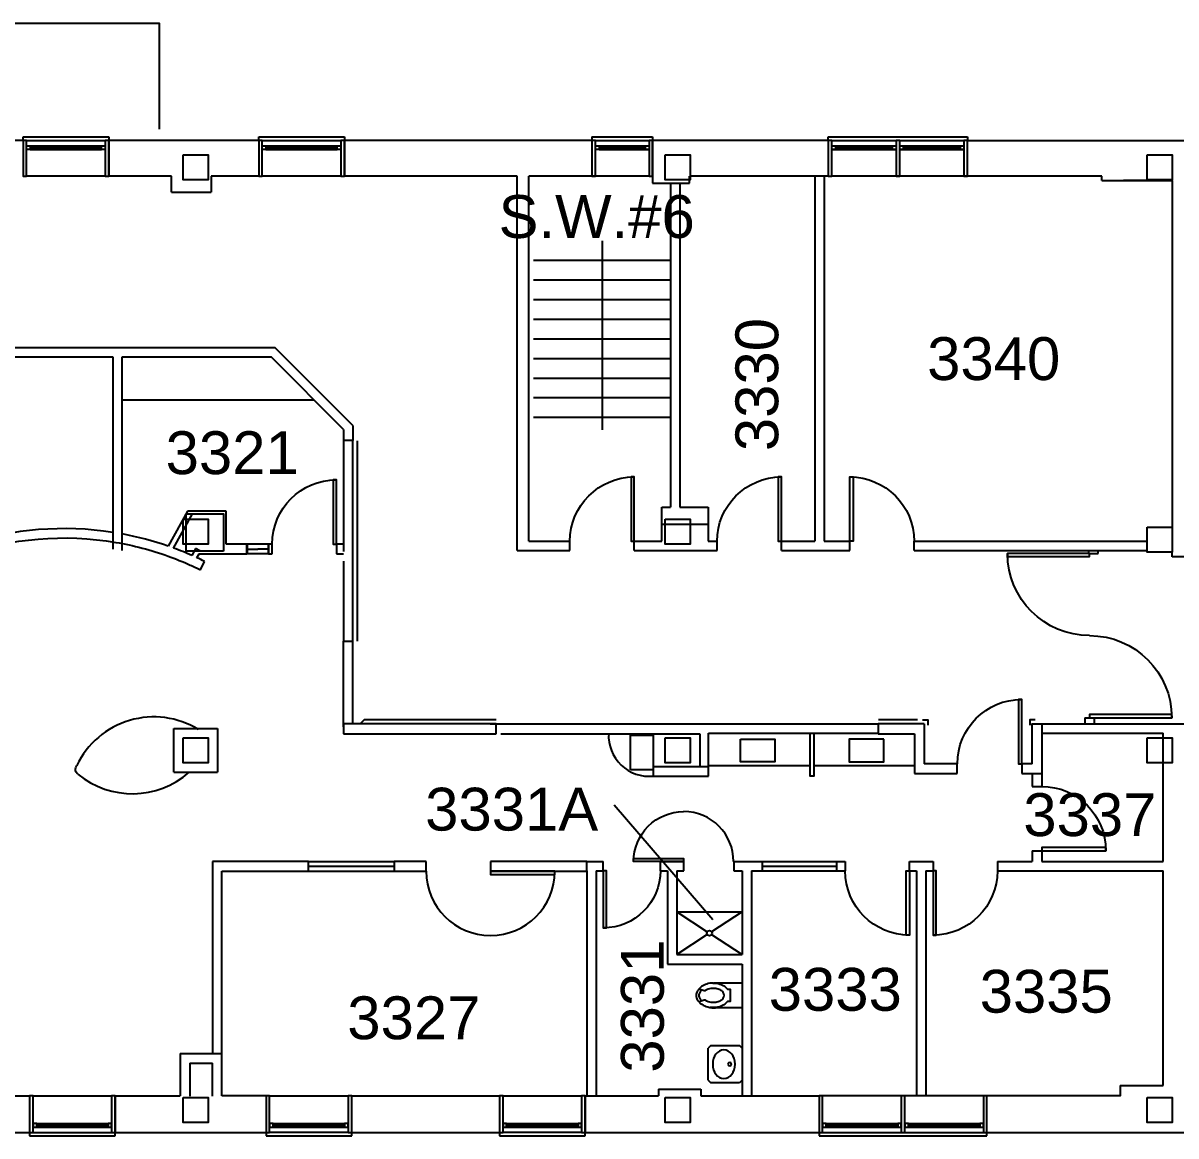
# Model space of a CAD drawing. Header units: inches. Extents: x -1169 to 5569, y -44 to 4300.
# Drawn here: x 4039 to 4685, y 1780 to 2403 of the extents above; entities that cross this region are included whole.
import ezdxf

# ---------------------------------------------------------------- set-up
doc = ezdxf.new("R2010")
doc.units = ezdxf.units.IN
doc.header["$LTSCALE"] = 96
doc.header["$MEASUREMENT"] = 0
doc.layers.get('0').update_dxf_attribs({"linetype": 'CONTINUOUS'})
for name, color, linetype in [('A-ANNO-ROOM', 4, 'CONTINUOUS'), ('A-DOOR', 2, 'CONTINUOUS'), ('A-FLOR-CASE', 3, 'CONTINUOUS'), ('A-FLOR-PFIX', 2, 'CONTINUOUS'), ('A-FLOR-STRS', 2, 'CONTINUOUS'), ('A-GLAZ', 2, 'CONTINUOUS'), ('A-GLAZ-SILL', 1, 'CONTINUOUS'), ('A-ROOF-LEVL-THIN', 1, 'CONTINUOUS'), ('A-WALL-FULL', 6, 'CONTINUOUS')]:
    doc.layers.add(name, color=color, linetype=linetype)
doc.styles.add('Arial', font='arial.ttf')

# ---------------------------------------------------------------- blocks, each defined once
blk = doc.blocks.new('P2477016')
for p, q in [((-3.603083, -23.831759), (-3.603083, -23.831759)), ((-2.504894, -21.068753), (-2.504894, -21.068753))]:
    blk.add_line(p, q)
for points in [[(-6.93083, -16.399601, -0.022673), (-7, -14.875), (-7, 0), (-3.020761, 0), (0, 0), (3.020761, 0), (7, 0), (7, -14.875)], [(-6.937926, -16.211212, -0.074934), (-6.387938, -12.562014, -0.085426), (-4.920528, -9.670474, -0.066386), (-3.550098, -8.264603), (-3.550098, -6.711212), (3.449902, -6.711212), (3.449902, -8.264603, -0.066386), (4.820333, -9.670474, -0.085426), (6.287743, -12.562014, -0.111314), (6.709134, -17.991061)], [(3.991504, -23.722377, -0.562484), (3.158962, -23.529526), (2.424162, -21.300368, -0.238976), (2.492058, -20.853364, 0.08035), (3.421006, -18.976205, 0.074934), (3.837731, -16.211212, 0.074934), (3.421006, -13.446218, 0.085426), (2.414145, -11.462194, 0.066386), (1.597345, -10.624271, 0.330534), (-1.69754, -10.624271, 0.066386), (-2.51434, -11.462194, 0.085426), (-3.521201, -13.446218, 0.074934), (-3.937926, -16.211212, 0.074934), (-3.521201, -18.976205, 0.08035), (-2.592253, -20.853364, -0.238976), (-2.524357, -21.300368), (-3.250575, -23.503493, -0.549653), (-4.069149, -23.710095)], [(0, -25.75, 0.143932), (2.498761, -25.015482, 0.107177), (4.949747, -22.564786, 0.077997), (6.431696, -19.212481, 0.065232), (7, -14.875)], [(-4.023967, -23.748064, 0.06085), (-2.498761, -25.015482, 0.143932), (0, -25.75)], [(-2.976493, -22.67201, 0.063273), (-1.687041, -23.754089, 0.143932), (0, -24.25)], [(0, -24.25, 0.143932), (1.687041, -23.754089, 0.059203), (2.902316, -22.750942)]]:
    blk.add_lwpolyline(points, format="xyb")
for centre, radius, start, end in [((5.443363, -16.211212), 12.38129, 180, 197.141641), ((2.746106, -17.043143), 9.558648, 197.141641, 216.672481), ((1.035634, -18.316811), 7.426057, 216.672481, 226.574161)]:
    blk.add_arc(centre, radius, start, end)
blk = doc.blocks.new('*U218')
at = {"lineweight": -2}
blk.add_lwpolyline([(0.03125, 5.5), (0.03125, 7.25), (-35.96875, 7.25), (-35.96875, 5.5)], close=True, dxfattribs=at)
blk.add_arc((0.03125, 5.5), 36, 0, 180, dxfattribs=at)
blk = doc.blocks.new('*U191')
at = {"lineweight": -2}
for p, q in [((107.56, 0), (5.5, 0)), ((107.56, -5.25), (107.56, 0)), ((0, -5.25), (107.56, -5.25))]:
    blk.add_line(p, q, dxfattribs=at)
blk = doc.blocks.new('*U193')
at = {"lineweight": -2}
for p, q in [((108.44, 0), (0, 0)), ((0, -5.25), (107.55, -5.25))]:
    blk.add_line(p, q, dxfattribs=at)
blk = doc.blocks.new('*U198')
at = {"lineweight": -2}
for p, q in [((0, 5.5), (0, 0)), ((85.52, 5.5), (0, 5.5)), ((0, 0), (85.52, 0)), ((85.52, 0), (85.52, 5.5))]:
    blk.add_line(p, q, dxfattribs=at)
blk = doc.blocks.new('*U199')
at = {"lineweight": -2}
for p, q in [((5.96875, 5.5), (-5.5, 5.5)), ((0, 0), (5.96875, 0)), ((5.96875, 0), (5.96875, 5.5)), ((42.03125, 5.5), (42.03125, 0)), ((66, 5.5), (42.03125, 5.5)), ((42.03125, 0), (60.5, 0))]:
    blk.add_line(p, q, dxfattribs=at)
blk = doc.blocks.new('*U200')
at = {"lineweight": -2}
for p, q in [((0, 0), (13.14, 0)), ((13.14, 5.5), (1.5, 5.5)), ((13.14, 0), (13.14, 5.5)), ((25.14, 5.5), (25.14, 0)), ((27.19, 5.5), (25.14, 5.5)), ((25.14, 0), (27.19, 0)), ((27.19, 0), (27.19, 5.5)), ((63.25, 5.5), (63.25, 0)), ((67.25, 5.5), (63.25, 5.5)), ((63.25, 0), (67.25, 0))]:
    blk.add_line(p, q, dxfattribs=at)
blk = doc.blocks.new('*U201')
at = {"lineweight": -2}
for p, q in [((0, 0), (0, -5.5)), ((25.76, 0), (0, 0)), ((0, -5.5), (20.26, -5.5))]:
    blk.add_line(p, q, dxfattribs=at)
blk = doc.blocks.new('*U202')
at = {"lineweight": -2}
for p, q in [((48.51, 0), (-5.25, 0)), ((48.51, -5.5), (48.51, 0)), ((96.51, 0), (96.51, -5.5)), ((114.51, 0), (96.51, 0)), ((114.51, -5.5), (114.51, 0)), ((150.58, 0), (150.58, -5.5)), ((204.55, 0), (150.58, 0)), ((204.55, -5.5), (204.55, 0)), ((0, -5.5), (48.51, -5.5)), ((96.51, -5.5), (114.51, -5.5)), ((150.58, -5.5), (204.55, -5.5))]:
    blk.add_line(p, q, dxfattribs=at)
blk = doc.blocks.new('*U208')
at = {"lineweight": -2}
for p, q in [((21.92, 0), (0, 0)), ((0, -3.12), (22.41, -3.12))]:
    blk.add_line(p, q, dxfattribs=at)
blk = doc.blocks.new('*U242')
at = {"lineweight": -2}
for p, q in [((4.81, 3.12), (2.15, 3.12)), ((6.58, 3.12), (4.81, 3.12)), ((6.58, 0), (6.58, 3.12)), ((2.39, 0), (4.81, 0)), ((6.52, 0), (6.58, 0))]:
    blk.add_line(p, q, dxfattribs=at)
blk = doc.blocks.new('*U243')
at = {"lineweight": -2}
for p, q in [((0, 0), (0, -5.25)), ((64.75, 0), (0, 0)), ((112.29, 0), (64.75, 0)), ((112.29, -5.25), (112.29, 0)), ((0, -5.25), (62, -5.25)), ((67.5, -5.25), (112.29, -5.25))]:
    blk.add_line(p, q, dxfattribs=at)
blk = doc.blocks.new('*U245')
at = {"lineweight": -2}
for p, q in [((19.6, 1.5), (-1.4, 1.5)), ((2.6, 0), (21.1, 0))]:
    blk.add_line(p, q, dxfattribs=at)
blk = doc.blocks.new('*U246')
at = {"lineweight": -2}
for p, q in [((-0.99, 0), (20.69, 0)), ((17.94, 1.5), (0.51, 1.5))]:
    blk.add_line(p, q, dxfattribs=at)
blk = doc.blocks.new('*U249')
at = {"lineweight": -2}
for p, q in [((12.75, 1.5), (-0.99, 1.5)), ((-0.99, 0), (11.93, 0))]:
    blk.add_line(p, q, dxfattribs=at)
blk = doc.blocks.new('*U252')
at = {"lineweight": -2}
for p, q in [((141.3, 69.82), (137.13, 73.01)), ((0, 5.25), (0, 0))]:
    blk.add_line(p, q, dxfattribs=at)
at = {"lineweight": -2, "extrusion": (0, 0, -1)}
for start, end in [(217.40672, 219.55561), (219.55561, 224.479), (224.479, 253.38885), (253.38885, 263.47654), (267.91899, 270), (263.47654, 267.91899)]:
    blk.add_arc((0, 177.88), 172.63, start, end, dxfattribs=at)
at = {"lineweight": -2}
for start, end in [(321.01254, 322.59328), (319.32496, 320.00311), (287.42962, 314.27151), (277.09359, 285.71398), (270, 271.52095), (272.53037, 276.07445)]:
    blk.add_arc((0, 177.88), 177.88, start, end, dxfattribs=at)
blk = doc.blocks.new('*U268')
at = {"lineweight": -2}
for p, q in [((0, 5.5, -20), (12, 5.5, -20)), ((0, 0, -20), (12, 0, -20)), ((0.03125, 2.75, -20), (6, 2.75, -20)), ((11.96875, 2.75, -20), (6, 2.75, -20))]:
    blk.add_line(p, q, dxfattribs=at)
at = {"lineweight": -2, "elevation": -20}
for points in [[(0.03125, 0), (0, 0), (0, 5.5), (0.03125, 5.5)], [(11.96875, 0), (12, 0), (12, 5.5), (11.96875, 5.5)]]:
    blk.add_lwpolyline(points, close=True, dxfattribs=at)
blk = doc.blocks.new('ELLIPSE')
blk.add_circle((0.5, 0.5), 0.5)
blk = doc.blocks.new('I_PLUMB_LAV_RECT-3D_P')
for p, q in [((-9, 0), (-10.5, -1.5)), ((9, 0), (-9, 0)), ((9, 0), (10.5, -1.5)), ((-10.5, -1.5), (-10.5, -17.5)), ((10.5, -17.5), (10.5, -1.5)), ((-9, -19), (-10.5, -17.5)), ((-9, -19), (9, -19)), ((10.5, -17.5), (9, -19))]:
    blk.add_line(p, q)
blk.add_circle((0.01, -7), 1)
at = {"xscale": 12.5, "yscale": 16, "zscale": 12.5, "rotation": 270}
blk.add_blockref('ELLIPSE', (-8, -4), dxfattribs=at)
blk = doc.blocks.new('COL-EHMANN')
blk.add_lwpolyline([(-7, 7), (7, 7), (7, -7), (-7, -7)], close=True)
blk = doc.blocks.new('*U121')
for p, q in [((0, 0), (0, 0)), ((36, 0), (36, 0))]:
    blk.add_line(p, q)
blk.add_lwpolyline([(0, 0), (0, 36), (1.75, 36), (1.75, 0)], close=True)
blk.add_arc((0, 0), 36, 0, 90)
blk = doc.blocks.new('*U122')
for p, q in [((0, 0), (0, 0)), ((46, 0), (46, 0))]:
    blk.add_line(p, q)
blk.add_lwpolyline([(0, 0), (0, 46), (1.75, 46), (1.75, 0)], close=True)
blk.add_arc((0, 0), 46, 0, 90)
blk = doc.blocks.new('*U123')
for p, q in [((0, 0), (0, 0)), ((-46, 0), (-46, 0))]:
    blk.add_line(p, q)
blk.add_lwpolyline([(0, 0), (0, -46), (-1.75, -46), (-1.75, 0)], close=True)
blk.add_arc((0, 0), 46, 180, 270)
blk = doc.blocks.new('*U111')
for p, q in [((0, 0), (0, 0)), ((36, 0), (36, 0))]:
    blk.add_line(p, q)
blk.add_lwpolyline([(0, 0), (0, 36), (1.75, 36), (1.75, 0)], close=True)
blk.add_arc((0, 0), 36, 0, 90)
blk = doc.blocks.new('*U112')
for p, q in [((0, 0), (0, 0)), ((-36, 0), (-36, 0))]:
    blk.add_line(p, q)
blk.add_lwpolyline([(0, 0), (0, -36), (-1.75, -36), (-1.75, 0)], close=True)
blk.add_arc((0, 0), 36, 180, 270)
blk = doc.blocks.new('*U113')
for p, q in [((0, 0), (0, 0)), ((36, 0), (36, 0))]:
    blk.add_line(p, q)
blk.add_lwpolyline([(0, 0), (0, -36), (1.75, -36), (1.75, 0)], close=True)
blk.add_arc((0, 0), 36, 270, 0)
blk = doc.blocks.new('*U114')
for p, q in [((0, 0), (0, 0)), ((28, 0), (28, 0))]:
    blk.add_line(p, q)
blk.add_lwpolyline([(0, 0), (0, -28), (1.75, -28), (1.75, 0)], close=True)
blk.add_arc((0, 0), 28, 270, 0)
blk = doc.blocks.new('*U115')
for p, q in [((0, 0), (0, 0)), ((-32, 0), (-32, 0))]:
    blk.add_line(p, q)
blk.add_lwpolyline([(0, 0), (0, -32), (-1.75, -32), (-1.75, 0)], close=True)
blk.add_arc((0, 0), 32, 180, 270)
blk = doc.blocks.new('*U118')
for p, q in [((0, 0), (0, 0)), ((-36, 0), (-36, 0))]:
    blk.add_line(p, q)
blk.add_lwpolyline([(0, 0), (0, 36), (-1.75, 36), (-1.75, 0)], close=True)
blk.add_arc((0, 0), 36, 90, 180)

msp = doc.modelspace()

# ---------------------------------------------------------------- linework, layer by layer
at = {"layer": 'A-ANNO-ROOM'}
msp.add_line((4369.98, 1965.29), (4425.15, 1900.97), dxfattribs=at)
at = {"layer": 'A-DOOR'}
msp.add_arc((4408.8, 1933.47), 28, 0, 90, dxfattribs=at)
at = {"layer": 'A-FLOR-CASE'}
for p, q in [((4094.31, 2192.07), (4201.7, 2192.07)), ((4422.84, 1987.35), (4479.74, 1987.35)), ((4481.74, 1987.35), (4538.14, 1987.35))]:
    msp.add_line(p, q, dxfattribs=at)
msp.add_lwpolyline([(4069.5, 1982.47), (4069.14, 1982.79, -0.324654), (4068.37, 1986.23), (4068.85, 1987.32)], format="xyb", dxfattribs=at)
for centre, start, end in [((4112.08, 1966.47), 58.66779, 154.25018), ((4100.08, 2019.47), 230.39659, 311.40962)]:
    msp.add_arc(centre, 48, start, end, dxfattribs=at)
at = {"layer": 'A-FLOR-PFIX'}
for p, q in [((4404.96, 1905.35), (4441.61, 1905.35)), ((4404.96, 1905.35), (4422.09, 1894.13)), ((4441.61, 1905.35), (4424.48, 1894.13)), ((4422.09, 1892.56), (4404.96, 1881.35)), ((4424.48, 1892.56), (4441.61, 1881.35))]:
    msp.add_line(p, q, dxfattribs=at)
for points in [[(4440.6, 2001.98), (4459.99, 2001.98), (4459.99, 1989.24), (4440.6, 1989.24)], [(4520.89, 2001.98), (4501.5, 2001.98), (4501.5, 1989.24), (4520.89, 1989.24)]]:
    msp.add_lwpolyline(points, close=True, dxfattribs=at)
msp.add_circle((4423.28, 1893.35), 1.43, dxfattribs=at)
at = {"layer": 'A-FLOR-STRS'}
for p, q in [((4363.46, 2175.28), (4363.46, 2281.13)), ((4401.47, 2270.1), (4324.8, 2270.1)), ((4401.47, 2259.1), (4324.8, 2259.1)), ((4401.47, 2248.1), (4324.8, 2248.1)), ((4401.47, 2237.1), (4324.8, 2237.1)), ((4401.47, 2226.1), (4324.8, 2226.1)), ((4401.47, 2215.1), (4324.8, 2215.1)), ((4401.47, 2204.1), (4324.8, 2204.1)), ((4401.47, 2193.1), (4324.8, 2193.1)), ((4401.47, 2182.1), (4324.8, 2182.1))]:
    msp.add_line(p, q, dxfattribs=at)
at = {"layer": 'A-GLAZ'}
for p, q in [((4038.8, 2339.32), (4086.8, 2339.32)), ((4038.8, 2337.32), (4038.8, 2339.32)), ((4086.8, 2339.32), (4086.8, 2337.32)), ((4170.8, 2339.32), (4218.8, 2339.32)), ((4170.8, 2337.32), (4170.8, 2339.32)), ((4218.8, 2339.32), (4218.8, 2337.32)), ((4357.44, 2339.32), (4391.44, 2339.32)), ((4357.44, 2339.32), (4357.44, 2337.32)), ((4391.44, 2339.32), (4391.44, 2337.32)), ((4489.85, 2337.32), (4489.85, 2339.32)), ((4489.85, 2339.32), (4567.85, 2339.32)), ((4567.85, 2339.32), (4567.85, 2337.32)), ((4040.8, 2337.32), (4084.8, 2337.32)), ((4042.8, 2334.32), (4082.8, 2334.32)), ((4042.8, 2333.32), (4082.8, 2333.32)), ((4042.8, 2332.32), (4082.8, 2332.32)), ((4172.8, 2337.32), (4216.8, 2337.32)), ((4174.8, 2334.32), (4214.8, 2334.32)), ((4174.8, 2333.32), (4214.8, 2333.32)), ((4174.8, 2332.32), (4214.8, 2332.32)), ((4359.44, 2337.32), (4389.44, 2337.32)), ((4361.44, 2334.32), (4389.44, 2334.32)), ((4361.44, 2333.32), (4387.44, 2333.32)), ((4361.44, 2332.32), (4389.44, 2332.32)), ((4491.85, 2337.32), (4527.85, 2337.32)), ((4491.85, 2334.32), (4527.85, 2334.32)), ((4491.85, 2332.32), (4527.85, 2332.32)), ((4493.85, 2333.32), (4525.85, 2333.32)), ((4529.85, 2337.32), (4565.85, 2337.32)), ((4529.85, 2334.32), (4565.85, 2334.32)), ((4529.85, 2332.32), (4565.85, 2332.32)), ((4531.85, 2333.32), (4563.85, 2333.32)), ((4198.64, 1930.81), (4246.58, 1930.81)), ((4046.43, 1786.82), (4086.43, 1786.82)), ((4046.43, 1785.82), (4086.43, 1785.82)), ((4046.43, 1784.82), (4086.43, 1784.82)), ((4178.93, 1786.82), (4218.93, 1786.82)), ((4178.93, 1785.82), (4218.93, 1785.82)), ((4178.93, 1784.82), (4218.93, 1784.82)), ((4309.69, 1786.82), (4349.69, 1786.82)), ((4309.69, 1785.82), (4349.69, 1785.82)), ((4309.69, 1784.82), (4349.69, 1784.82)), ((4488.68, 1786.82), (4528.71, 1786.82)), ((4488.68, 1785.82), (4528.71, 1785.82)), ((4488.68, 1784.82), (4528.71, 1784.82)), ((4534.71, 1786.82), (4574.74, 1786.82)), ((4534.71, 1785.82), (4574.74, 1785.82)), ((4534.71, 1784.82), (4574.74, 1784.82)), ((4042.43, 1781.82), (4042.43, 1779.82)), ((4042.43, 1779.82), (4090.43, 1779.82)), ((4044.43, 1781.82), (4088.43, 1781.82)), ((4090.43, 1779.82), (4090.43, 1781.82)), ((4174.93, 1781.82), (4174.93, 1779.82)), ((4174.93, 1779.82), (4222.93, 1779.82)), ((4220.93, 1781.82), (4176.93, 1781.82)), ((4222.93, 1779.82), (4222.93, 1781.82)), ((4305.69, 1781.82), (4305.69, 1779.82)), ((4305.69, 1779.82), (4353.69, 1779.82)), ((4351.69, 1781.82), (4307.69, 1781.82)), ((4353.69, 1779.82), (4353.69, 1781.82)), ((4484.68, 1781.82), (4484.68, 1779.82)), ((4484.68, 1779.82), (4578.74, 1779.82)), ((4486.68, 1781.82), (4530.71, 1781.82)), ((4532.71, 1781.82), (4576.74, 1781.82)), ((4578.74, 1779.82), (4578.74, 1781.82))]:
    msp.add_line(p, q, dxfattribs=at)
at = {"layer": 'A-GLAZ-SILL'}
for p, q in [((4084.8, 2317.32), (4040.8, 2317.32)), ((4216.8, 2317.32), (4172.8, 2317.32)), ((4389.44, 2317.32), (4359.44, 2317.32)), ((4565.85, 2317.32), (4491.85, 2317.32)), ((4198.61, 1933.56), (4246.61, 1933.56)), ((4198.61, 1928.06), (4246.61, 1928.06)), ((4044.43, 1802.32), (4088.43, 1802.32)), ((4176.93, 1802.32), (4220.93, 1802.32)), ((4307.69, 1802.32), (4351.69, 1802.32)), ((4530.71, 1802.32), (4486.68, 1802.32)), ((4576.74, 1802.32), (4532.71, 1802.32))]:
    msp.add_line(p, q, dxfattribs=at)
at = {"layer": 'A-ROOF-LEVL-THIN'}
msp.add_lwpolyline([(3976.86, 2403.07), (4115.11, 2403.07), (4115.11, 2343.57)], dxfattribs=at)
at = {"layer": 'A-WALL-FULL'}
for p, q in [((4038.8, 2337.32), (3955.8, 2337.32)), ((4170.8, 2337.32), (4086.8, 2337.32)), ((4086.8, 2337.32), (4086.8, 2317.32)), ((4170.8, 2337.32), (4170.8, 2317.32)), ((4357.44, 2337.32), (4218.8, 2337.32)), ((4218.8, 2337.32), (4218.8, 2317.32)), ((4489.85, 2337.32), (4391.44, 2337.32)), ((4391.44, 2337.32), (4391.44, 2313.32)), ((4567.85, 2337.32), (4699.99, 2337.32)), ((4121.95, 2317.32), (4086.8, 2317.32)), ((4121.95, 2308.32), (4121.95, 2317.32)), ((4170.8, 2317.32), (4144.2, 2317.32)), ((4144.2, 2317.32), (4144.2, 2308.32)), ((4315.55, 2317.32), (4218.8, 2317.32)), ((4315.55, 2107.6), (4315.55, 2317.32)), ((4322.08, 2112.85), (4322.08, 2317.32)), ((4359.44, 2317.32), (4322.08, 2317.32)), ((4391.44, 2313.32), (4412.07, 2313.32)), ((4401.47, 2313.32), (4401.47, 2131.9)), ((4406.72, 2313.32), (4406.72, 2131.9)), ((4489.85, 2317.32), (4412.07, 2317.32)), ((4412.07, 2313.32), (4412.07, 2317.32)), ((4482.32, 2317.32), (4482.32, 2112.85)), ((4487.57, 2317.32), (4487.57, 2112.85)), ((4643, 2317.32), (4565.85, 2317.32)), ((4643, 2314.82), (4643, 2317.32)), ((4681.79, 2314.82), (4655.29, 2314.82)), ((4121.95, 2308.32), (4144.2, 2308.32)), ((3591.85, 2221.32), (4179.87, 2221.32)), ((3890.59, 2216.07), (4089.06, 2216.07)), ((4094.31, 2216.07), (4177.7, 2216.07)), ((4218.34, 2175.42), (4177.7, 2216.07)), ((4223.59, 2177.6), (4179.87, 2221.32)), ((4396.56, 2131.9), (4401.47, 2131.9)), ((4396.56, 2112.85), (4396.56, 2131.9)), ((4406.72, 2131.9), (4422.56, 2131.9)), ((4422.56, 2131.9), (4422.56, 2112.85)), ((4396.56, 2122.37), (4422.56, 2122.37)), ((4322.08, 2112.85), (4345.14, 2112.85)), ((4345.14, 2107.6), (4345.14, 2112.85)), ((4381.14, 2112.85), (4396.56, 2112.85)), ((4381.14, 2107.6), (4381.14, 2112.85)), ((4422.56, 2112.85), (4427.56, 2112.85)), ((4427.56, 2107.6), (4427.56, 2112.85)), ((4463.56, 2107.6), (4463.56, 2112.85)), ((4463.56, 2112.85), (4482.32, 2112.85)), ((4487.57, 2112.85), (4501.98, 2112.85)), ((4501.98, 2107.6), (4501.98, 2112.85)), ((4537.98, 2112.85), (4668.43, 2112.85)), ((4537.98, 2107.6), (4537.98, 2112.85)), ((4315.55, 2107.6), (4345.14, 2107.6)), ((4381.14, 2107.6), (4427.56, 2107.6)), ((4463.56, 2107.6), (4501.98, 2107.6)), ((4537.98, 2107.6), (4668.43, 2107.6)), ((4635.8, 2106.06), (4635.8, 2107.6)), ((4635.8, 2106.06), (4641.05, 2106.06)), ((4641.05, 2106.06), (4641.05, 2107.6)), ((4682.43, 2104.07), (4682.43, 2106.7)), ((4694.24, 2104.07), (4682.43, 2104.07)), ((4218.34, 2008.92), (4218.34, 2056.92)), ((4223.59, 2010.6), (4223.59, 2056.92)), ((4300.43, 2010.6), (4517.93, 2010.6)), ((4543.64, 2010.6), (4543.64, 1988.3)), ((4609.39, 2010.6), (4740.31, 2010.6)), ((4633.59, 2014.02), (4638.84, 2014.02)), ((4633.59, 2013.94), (4633.59, 2010.6)), ((4638.84, 2014.02), (4638.84, 2010.6)), ((4123.18, 1983.47), (4123.18, 2007.97)), ((4123.18, 2007.97), (4147.68, 2007.97)), ((4147.68, 2007.97), (4147.68, 1983.47)), ((4306.36, 2005.1), (4417.84, 2005.1)), ((4417.84, 2005.1), (4417.84, 1986.6)), ((4422.84, 2005.35), (4517.93, 2005.35)), ((4422.84, 1981.35), (4422.84, 2005.35)), ((4538.14, 2005.1), (4538.14, 1982.8)), ((4609.64, 2005.35), (4677.34, 2005.35)), ((4677.34, 1933.56), (4677.34, 2005.35)), ((4123.18, 1983.47), (4147.68, 1983.47)), ((4391.84, 1986.6), (4391.84, 1981.35)), ((4422.84, 1986.6), (4391.84, 1986.6)), ((4604.14, 1983.05), (4604.14, 1975.56)), ((4609.39, 1983.05), (4609.39, 1975.56)), ((4391.84, 1981.35), (4422.84, 1981.35)), ((4604.14, 1975.56), (4609.39, 1975.56)), ((4604.14, 1939.56), (4609.39, 1939.56)), ((4604.14, 1939.56), (4604.14, 1933.56)), ((4609.39, 1939.56), (4609.39, 1933.56)), ((4354.65, 1933.56), (4363.8, 1933.56)), ((4363.8, 1928.31), (4363.8, 1933.56)), ((4395.8, 1933.56), (4408.96, 1933.56)), ((4395.8, 1928.31), (4395.8, 1933.56)), ((4408.96, 1928.31), (4408.96, 1933.56)), ((4436.96, 1933.56), (4436.96, 1928.31)), ((4436.96, 1933.56), (4499.29, 1933.56)), ((4452.86, 1933.56), (4452.86, 1928.31)), ((4452.86, 1930.93), (4494.38, 1930.93)), ((4494.38, 1933.56), (4494.38, 1928.31)), ((4499.29, 1933.56), (4499.29, 1928.31)), ((4535.29, 1928.31), (4535.29, 1933.56)), ((4535.29, 1933.56), (4548.54, 1933.56)), ((4548.54, 1933.56), (4548.54, 1928.31)), ((4584.54, 1933.56), (4584.54, 1928.31)), ((4584.54, 1933.56), (4604.14, 1933.56)), ((4609.39, 1933.56), (4677.34, 1933.56)), ((4354.65, 1928.31), (4354.65, 1802)), ((4359.9, 1928.31), (4359.9, 1802)), ((4359.9, 1928.31), (4363.8, 1928.31)), ((4395.8, 1928.31), (4399.71, 1928.31)), ((4399.71, 1928.31), (4399.71, 1876.1)), ((4404.96, 1928.31), (4404.96, 1881.35)), ((4404.96, 1928.31), (4408.96, 1928.31)), ((4436.96, 1928.31), (4441.61, 1928.31)), ((4441.61, 1928.31), (4441.61, 1881.35)), ((4446.86, 1928.31), (4446.86, 1802)), ((4446.86, 1928.31), (4499.29, 1928.31)), ((4535.29, 1928.31), (4539.29, 1928.31)), ((4539.29, 1928.31), (4539.29, 1802)), ((4544.54, 1928.31), (4544.54, 1802)), ((4544.54, 1928.31), (4548.54, 1928.31)), ((4584.54, 1928.31), (4677.34, 1928.31)), ((4677.34, 1808), (4677.34, 1928.31)), ((4404.96, 1881.35), (4441.61, 1881.35)), ((4399.71, 1876.1), (4441.61, 1876.1)), ((4441.61, 1876.1), (4441.61, 1802)), ((4126.81, 1826), (4126.81, 1802.32)), ((4150.1, 1802.32), (4150.1, 1826)), ((4132.31, 1820.5), (4132.31, 1802)), ((4144.85, 1802), (4144.85, 1820.5)), ((4018.14, 1802.32), (4042.43, 1802.32)), ((4042.43, 1802.32), (4042.43, 1781.82)), ((4042.43, 1802.32), (4042.43, 1781.82)), ((4090.43, 1802.32), (4090.43, 1781.82)), ((4090.43, 1802.32), (4126.81, 1802.32)), ((4090.43, 1802.32), (4090.43, 1781.82)), ((4174.93, 1802.32), (4150.1, 1802.32)), ((4222.93, 1802.32), (4305.69, 1802.32)), ((4305.69, 1802.32), (4305.69, 1781.82)), ((4305.69, 1802.32), (4305.69, 1781.82)), ((4353.69, 1802.32), (4353.69, 1781.82)), ((4353.69, 1802.32), (4394.69, 1802.32)), ((4353.69, 1802.32), (4353.69, 1781.82)), ((4394.7, 1806.07), (4394.7, 1802.32)), ((4394.7, 1806.07), (4418.45, 1806.07)), ((4418.45, 1806.07), (4418.45, 1802.32)), ((4418.45, 1802.32), (4484.68, 1802.32)), ((4484.68, 1802.32), (4484.68, 1781.82)), ((4653.34, 1808), (4677.34, 1808)), ((3957.68, 1781.82), (4042.43, 1781.82)), ((4090.43, 1781.82), (4174.93, 1781.82)), ((4222.93, 1781.82), (4305.69, 1781.82)), ((4353.69, 1781.82), (4484.68, 1781.82)), ((4578.74, 1781.82), (4699.99, 1781.82))]:
    msp.add_line(p, q, dxfattribs=at)
for points in [[(4040.8, 2337.32), (4038.8, 2337.32), (4038.8, 2317.32), (4040.8, 2317.32)], [(4040.8, 2334.32), (4042.8, 2334.32), (4042.8, 2332.32), (4040.8, 2332.32)], [(4082.8, 2334.32), (4084.8, 2334.32), (4084.8, 2332.32), (4082.8, 2332.32)], [(4086.8, 2337.32), (4084.8, 2337.32), (4084.8, 2317.32), (4086.8, 2317.32)], [(4172.8, 2337.32), (4170.8, 2337.32), (4170.8, 2317.32), (4172.8, 2317.32)], [(4172.8, 2334.32), (4174.8, 2334.32), (4174.8, 2332.32), (4172.8, 2332.32)], [(4214.8, 2334.32), (4216.8, 2334.32), (4216.8, 2332.32), (4214.8, 2332.32)], [(4218.8, 2337.32), (4216.8, 2337.32), (4216.8, 2317.32), (4218.8, 2317.32)], [(4359.44, 2337.32), (4357.44, 2337.32), (4357.44, 2317.32), (4359.44, 2317.32)], [(4359.44, 2334.32), (4361.44, 2334.32), (4361.44, 2332.32), (4359.44, 2332.32)], [(4387.44, 2334.32), (4389.44, 2334.32), (4389.44, 2332.32), (4387.44, 2332.32)], [(4391.44, 2337.32), (4389.44, 2337.32), (4389.44, 2317.32), (4391.44, 2317.32)], [(4491.85, 2337.32), (4489.85, 2337.32), (4489.85, 2317.32), (4491.85, 2317.32)], [(4491.85, 2334.32), (4493.85, 2334.32), (4493.85, 2332.32), (4491.85, 2332.32)], [(4525.85, 2334.32), (4527.85, 2334.32), (4527.85, 2332.32), (4525.85, 2332.32)], [(4529.85, 2337.32), (4527.85, 2337.32), (4527.85, 2317.32), (4529.85, 2317.32)], [(4529.85, 2334.32), (4531.85, 2334.32), (4531.85, 2332.32), (4529.85, 2332.32)], [(4563.85, 2334.32), (4565.85, 2334.32), (4565.85, 2332.32), (4563.85, 2332.32)], [(4567.85, 2337.32), (4565.85, 2337.32), (4565.85, 2317.32), (4567.85, 2317.32)], [(4151.09, 2107.25), (4130.09, 2107.25), (4130.09, 2128.25), (4151.09, 2128.25)], [(4379.1, 1984.78), (4379.1, 2004.18), (4391.84, 2004.18), (4391.84, 1984.78)], [(4479.74, 2005.35), (4481.74, 2005.35), (4481.74, 1981.35), (4479.74, 1981.35)], [(4044.43, 1802.32), (4042.43, 1802.32), (4042.43, 1781.82), (4044.43, 1781.82)], [(4090.43, 1802.32), (4088.43, 1802.32), (4088.43, 1781.82), (4090.43, 1781.82)], [(4176.93, 1802.32), (4174.93, 1802.32), (4174.93, 1781.82), (4176.93, 1781.82)], [(4222.93, 1802.32), (4220.93, 1802.32), (4220.93, 1781.82), (4222.93, 1781.82)], [(4307.69, 1802.32), (4305.69, 1802.32), (4305.69, 1781.82), (4307.69, 1781.82)], [(4353.69, 1802.32), (4351.69, 1802.32), (4351.69, 1781.82), (4353.69, 1781.82)], [(4486.68, 1802.32), (4484.68, 1802.32), (4484.68, 1781.82), (4486.68, 1781.82)], [(4532.71, 1802.32), (4530.71, 1802.32), (4530.71, 1781.82), (4532.71, 1781.82)], [(4578.74, 1802.32), (4576.74, 1802.32), (4576.74, 1781.82), (4578.74, 1781.82)], [(4044.43, 1784.82), (4046.43, 1784.82), (4046.43, 1786.82), (4044.43, 1786.82)], [(4086.43, 1784.82), (4088.43, 1784.82), (4088.43, 1786.82), (4086.43, 1786.82)], [(4176.93, 1784.82), (4178.93, 1784.82), (4178.93, 1786.82), (4176.93, 1786.82)], [(4218.93, 1784.82), (4220.93, 1784.82), (4220.93, 1786.82), (4218.93, 1786.82)], [(4307.69, 1784.82), (4309.69, 1784.82), (4309.69, 1786.82), (4307.69, 1786.82)], [(4349.69, 1784.82), (4351.69, 1784.82), (4351.69, 1786.82), (4349.69, 1786.82)], [(4486.68, 1784.82), (4488.68, 1784.82), (4488.68, 1786.82), (4486.68, 1786.82)], [(4528.71, 1784.82), (4530.71, 1784.82), (4530.71, 1786.82), (4528.71, 1786.82)], [(4532.71, 1784.82), (4534.71, 1784.82), (4534.71, 1786.82), (4532.71, 1786.82)], [(4574.74, 1784.82), (4576.74, 1784.82), (4576.74, 1786.82), (4574.74, 1786.82)]]:
    msp.add_lwpolyline(points, close=True, dxfattribs=at)
for points in [[(4412.07, 2313.32), (4412.07, 2317.32)], [(4643, 2314.82), (4682.43, 2314.82), (4682.43, 2120.61)], [(4223.59, 2177.6), (4223.59, 2169.2)], [(4218.34, 2175.42), (4218.34, 2169.2)], [(4226.03, 2169.15), (4226.03, 2056.92)], [(4227.68, 2010.56), (4230.12, 2013), (4303.79, 2013)], [(4517.93, 2013), (4539.77, 2013)], [(4542.58, 2012.81), (4545.54, 2012.81), (4545.54, 2009.86)], [(4605.7, 2012.81), (4602.75, 2012.81), (4602.75, 2009.86)], [(4604.14, 1988.3), (4604.14, 2010.57), (4609.39, 2010.6), (4609.39, 1982.8)], [(4126.81, 1826), (4150.1, 1826)], [(4132.31, 1820.5), (4144.85, 1820.5)], [(4653.34, 1808), (4653.34, 1802.32), (4578.74, 1802.32)]]:
    msp.add_lwpolyline(points, dxfattribs=at)
msp.add_arc((4389.51, 2003.93), 22.71, 176.43013, 275.89728, dxfattribs=at)

# ---------------------------------------------------------------- block references
at = {"layer": 'A-DOOR', "xscale": -1}
for name, p in [('*U111', (4214.34, 2111.25)), ('*U111', (4381.14, 2112.85)), ('*U111', (4463.56, 2112.85)), ('*U118', (4501.98, 2112.85)), ('*U111', (4598.17, 1988.3)), ('*U115', (4363.8, 1928.31)), ('*U113', (4535.29, 1928.31)), ('*U112', (4548.54, 1928.31))]:
    msp.add_blockref(name, p, dxfattribs=at)
at = {"layer": 'A-DOOR', "xscale": -1, "rotation": 270}
for name, p in [('*U123', (4636.22, 2106.02)), ('*U122', (4636.22, 2014.02)), ('*U121', (4609.39, 1939.56)), ('*U114', (4408.8, 1933.47))]:
    msp.add_blockref(name, p, dxfattribs=at)
at = {"layer": 'A-DOOR', "rotation": 180}
msp.add_blockref('*U218', (4300.67, 1933.56), dxfattribs=at)
at = {"layer": 'A-FLOR-PFIX', "rotation": 270}
msp.add_blockref('P2477016', (4441.61, 1858.5), dxfattribs=at)
at = {"layer": 'A-FLOR-PFIX', "extrusion": (0, 0, -1), "zscale": -1, "rotation": 90}
msp.add_blockref('I_PLUMB_LAV_RECT-3D_P', (-4441.61, 1820), dxfattribs=at)
at = {"layer": 'A-GLAZ', "xscale": -1}
msp.add_blockref('*U268', (4176.23, 2105.75, 20), dxfattribs=at)
at = {"layer": 'A-WALL-FULL'}
for name, p in [('COL-EHMANN', (4135.43, 2322.32)), ('COL-EHMANN', (4405.43, 2322.32)), ('COL-EHMANN', (4675.43, 2322.32)), ('COL-EHMANN', (4135.43, 2118.32)), ('COL-EHMANN', (4405.43, 2118.32)), ('COL-EHMANN', (4675.43, 2113.7)), ('*U200', (4151.09, 2105.75)), ('*U201', (4517.88, 2010.6)), ('COL-EHMANN', (4135.43, 1995.72)), ('COL-EHMANN', (4405.43, 1995.72)), ('COL-EHMANN', (4675.43, 1995.72)), ('*U202', (4150.1, 1933.56)), ('COL-EHMANN', (4135.43, 1794.33)), ('COL-EHMANN', (4405.43, 1794.33)), ('COL-EHMANN', (4675.43, 1794.33))]:
    msp.add_blockref(name, p, dxfattribs=at)
for name, p, rotation in [('*U193', (4094.31, 2216.07), 270), ('*U252', (4140.46, 2101.58), 153.7309294908483), ('*U243', (4223.59, 2169.2), 270), ('*U208', (4133.65, 2128.25), 241.3177252734822), ('*U246', (4151.6, 2129.75), 180), ('*U245', (4152.59, 2108.65), 90), ('*U242', (4135.06, 2101.52), 61.47089306517886), ('*U249', (4150.1, 2107.25), 180), ('*U198', (4303.86, 2010.6), 180), ('*U199', (4604.14, 1988.3), 180), ('*U191', (4150.1, 1933.56), 270)]:
    msp.add_blockref(name, p, dxfattribs=dict(at, rotation=rotation))

# ---------------------------------------------------------------- texts
at = {"layer": 'A-ANNO-ROOM', "style": 'Arial'}
for s, p in [('S.W.#6', (4305.15, 2282.72)), ('3340', (4545.22, 2203.14)), ('3321', (4118.67, 2150.45)), ('3331A', (4264.03, 1950.83)), ('3337', (4599.08, 1947.75)), ('3333', (4456.47, 1849.92)), ('3335', (4574.65, 1848.85)), ('3327', (4220.42, 1833.99))]:
    msp.add_text(s, height=24, dxfattribs=at).set_placement(p)
for s, p in [('3330', (4461.83, 2163.32)), ('3331', (4397.71, 1815.23))]:
    msp.add_text(s, height=24, rotation=90, dxfattribs=at).set_placement(p)

doc.saveas('drawing.dxf')
